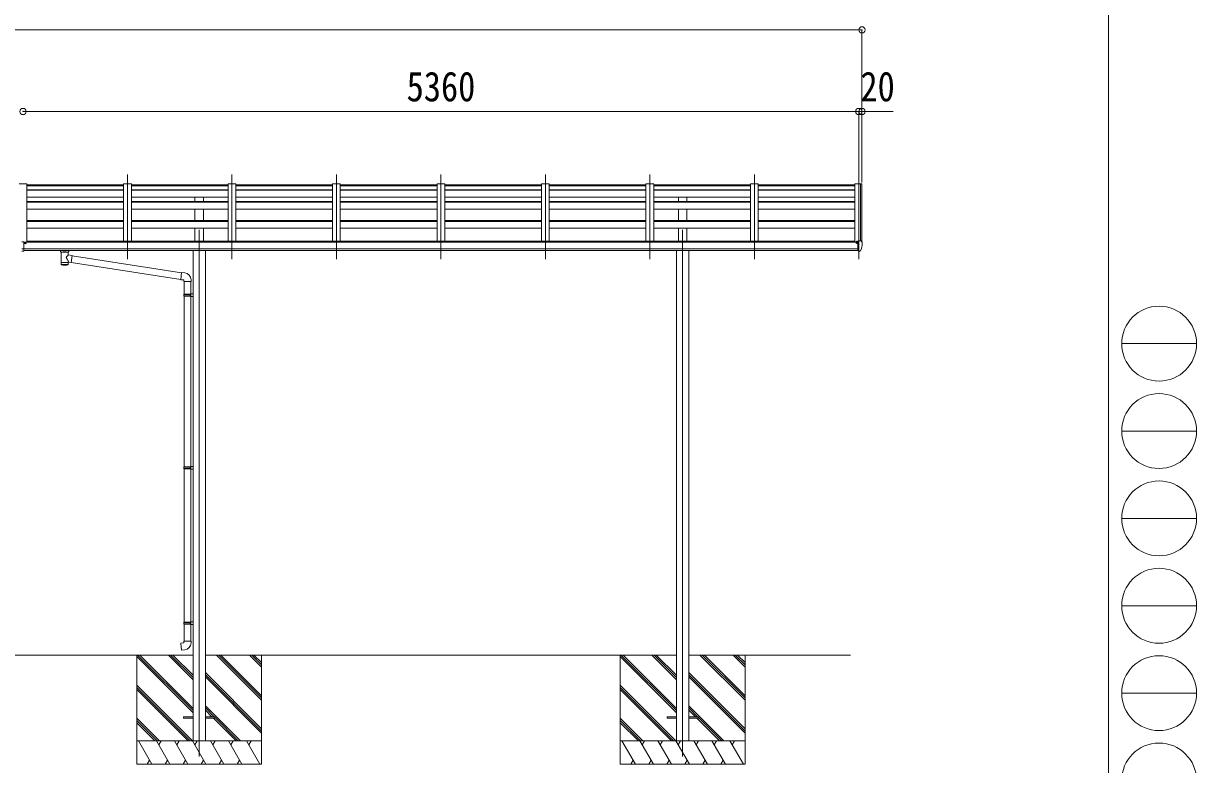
# Model space of a CAD drawing. Units: millimetres at full size, sheet at 1:40. Extents: x -11181 to 11305, y -7804 to 7716.
# Drawn here: x 3783 to 11305, y -4141 to 609 of the extents above; entities that cross this region are included whole.
import ezdxf
from ezdxf.enums import TextEntityAlignment as Align

# ---------------------------------------------------------------- set-up
doc = ezdxf.new("R2010")
doc.units = ezdxf.units.MM
doc.header["$LTSCALE"] = 40
doc.header["$PDMODE"] = 32
doc.header["$PDSIZE"] = 40
for name, color, linetype, lineweight in [('0-0_0', 7, 'Continuous', 9), ('0-1_本体', 4, 'Continuous', 9), ('0-2_部品', 7, 'Continuous', 9), ('0-4_TABLE1', 3, 'Continuous', 9), ('0-8_PARTS2', 2, 'Continuous', 9), ('0-A_寸法', 6, 'Continuous', 9), ('F-0_240', 7, 'Continuous', 9)]:
    doc.layers.add(name, color=color, linetype=linetype, lineweight=lineweight)
doc.styles.add('ＭＳ ゴシック', font='')
doc.styles.get('ＭＳ ゴシック').set_extended_font_data('MS Gothic')

msp = doc.modelspace()

# ---------------------------------------------------------------- linework, layer by layer
at = {"layer": '0-0_0'}
for p, q in [((4870.03, -3439.42), (2689.03, -3439.42)), ((4509.53, -3439.42), (4509.53, -4139.42)), ((4870.03, -3809.44), (4509.53, -3448.94)), ((4870.03, -3795.29), (4514.15, -3439.42)), ((4870.03, -3781.15), (4528.3, -3439.42)), ((4870.03, -3597.3), (4712.14, -3439.42)), ((4870.03, -3583.16), (4726.29, -3439.42)), ((4870.03, -3569.02), (4740.43, -3439.42)), ((7970.03, -3439.42), (4949.03, -3439.42)), ((5309.53, -3728.44), (5020.51, -3439.42)), ((5309.53, -3714.29), (5034.65, -3439.42)), ((5309.53, -3700.15), (5048.8, -3439.42)), ((5309.53, -3516.31), (5232.64, -3439.42)), ((5309.53, -3502.16), (5246.79, -3439.42)), ((5309.53, -3488.02), (5260.93, -3439.42)), ((5309.53, -3439.42), (5309.53, -4139.42)), ((7609.53, -3439.42), (7609.53, -4139.42)), ((7970.03, -3809.44), (7609.53, -3448.94)), ((7970.03, -3795.29), (7614.15, -3439.42)), ((7970.03, -3781.15), (7628.3, -3439.42)), ((7970.03, -3597.3), (7812.14, -3439.42)), ((7970.03, -3583.16), (7826.29, -3439.42)), ((7970.03, -3569.02), (7840.43, -3439.42)), ((9085.53, -3439.42), (8049.03, -3439.42)), ((8409.53, -3728.44), (8120.51, -3439.42)), ((8409.53, -3714.29), (8134.65, -3439.42)), ((8409.53, -3700.15), (8148.8, -3439.42)), ((8409.53, -3516.31), (8332.64, -3439.42)), ((8409.53, -3502.16), (8346.79, -3439.42)), ((8409.53, -3488.02), (8360.93, -3439.42)), ((8409.53, -3439.42), (8409.53, -4139.42)), ((5309.53, -3912.28), (4949.03, -3551.79)), ((5309.53, -3926.43), (4949.03, -3565.93)), ((5309.53, -3940.57), (4949.03, -3580.07)), ((8409.53, -3912.28), (8049.03, -3551.79)), ((8409.53, -3926.43), (8049.03, -3565.93)), ((8409.53, -3940.57), (8049.03, -3580.07)), ((4866.17, -3989.42), (4509.53, -3632.79)), ((4852.03, -3989.42), (4509.53, -3646.93)), ((4837.88, -3989.42), (4509.53, -3661.07)), ((7966.17, -3989.42), (7609.53, -3632.79)), ((7952.03, -3989.42), (7609.53, -3646.93)), ((7937.88, -3989.42), (7609.53, -3661.07)), ((5174.54, -3989.42), (4949.03, -3763.92)), ((5005.88, -3834.91), (4949.03, -3778.06)), ((4991.74, -3834.91), (4949.03, -3792.2)), ((8274.54, -3989.42), (8049.03, -3763.92)), ((8105.88, -3834.91), (8049.03, -3778.06)), ((8091.74, -3834.91), (8049.03, -3792.2)), ((4654.04, -3989.42), (4509.53, -3844.92)), ((4639.89, -3989.42), (4509.53, -3859.06)), ((4625.75, -3989.42), (4509.53, -3873.2)), ((5146.25, -3989.42), (5000.74, -3843.91)), ((5160.39, -3989.42), (5009.53, -3838.56)), ((7754.04, -3989.42), (7609.53, -3844.92)), ((7739.89, -3989.42), (7609.53, -3859.06)), ((7725.75, -3989.42), (7609.53, -3873.2)), ((8246.25, -3989.42), (8100.74, -3843.91)), ((8260.39, -3989.42), (8109.53, -3838.56)), ((4509.53, -3989.42), (5309.53, -3989.42)), ((4606.42, -4139.42), (4519.81, -3989.42)), ((4721.89, -4139.42), (4635.28, -3989.42)), ((4665.28, -3989.42), (4650.28, -4015.41)), ((4837.36, -4139.42), (4750.75, -3989.42)), ((4765.75, -4015.41), (4780.76, -3989.42)), ((4952.83, -4139.42), (4866.22, -3989.42)), ((4881.23, -4015.41), (4896.23, -3989.42)), ((5068.3, -4139.42), (4981.69, -3989.42)), ((4996.7, -4015.41), (5011.7, -3989.42)), ((5183.77, -4139.42), (5097.16, -3989.42)), ((5112.17, -4015.41), (5127.17, -3989.42)), ((5299.24, -4139.42), (5212.63, -3989.42)), ((5227.64, -4015.41), (5242.64, -3989.42)), ((7609.53, -3989.42), (8409.53, -3989.42)), ((7706.42, -4139.42), (7619.81, -3989.42)), ((7821.89, -4139.42), (7735.28, -3989.42)), ((7765.28, -3989.42), (7750.28, -4015.41)), ((7937.36, -4139.42), (7850.75, -3989.42)), ((7865.75, -4015.41), (7880.76, -3989.42)), ((8052.83, -4139.42), (7966.22, -3989.42)), ((7981.23, -4015.41), (7996.23, -3989.42)), ((8168.3, -4139.42), (8081.69, -3989.42)), ((8096.7, -4015.41), (8111.7, -3989.42)), ((8283.77, -4139.42), (8197.16, -3989.42)), ((8212.17, -4015.41), (8227.17, -3989.42)), ((8399.24, -4139.42), (8312.63, -3989.42)), ((8327.64, -4015.41), (8342.64, -3989.42)), ((4591.42, -4113.45), (4576.42, -4139.42)), ((4706.89, -4113.45), (4691.89, -4139.42)), ((4822.36, -4113.45), (4807.36, -4139.42)), ((4937.83, -4113.44), (4922.83, -4139.42)), ((5053.3, -4113.44), (5038.3, -4139.42)), ((5168.77, -4113.45), (5153.77, -4139.42)), ((7691.42, -4113.45), (7676.42, -4139.42)), ((7806.89, -4113.45), (7791.89, -4139.42)), ((7922.36, -4113.45), (7907.36, -4139.42)), ((8037.83, -4113.44), (8022.83, -4139.42)), ((8153.3, -4113.44), (8138.3, -4139.42)), ((8268.77, -4113.45), (8253.77, -4139.42)), ((5309.53, -4139.42), (4509.53, -4139.42)), ((8409.53, -4139.42), (7609.53, -4139.42))]:
    msp.add_line(p, q, dxfattribs=at)
at = {"layer": '0-1_本体'}
for p, q in [((3754.53, -418.75), (3804.53, -418.75)), ((3804.53, -418.75), (3804.53, -793.47)), ((3804.53, -424.84), (4424.53, -424.84)), ((3804.53, -431.91), (4424.53, -431.91)), ((4424.53, -419.35), (4424.53, -786.94)), ((4424.53, -419.35), (4474.53, -419.35)), ((4474.53, -419.35), (4474.53, -786.94)), ((4474.53, -424.84), (5094.53, -424.84)), ((4474.53, -431.91), (5094.53, -431.91)), ((5094.53, -419.35), (5094.53, -786.94)), ((5094.53, -419.35), (5144.53, -419.35)), ((5144.53, -419.35), (5144.53, -786.94)), ((5144.53, -424.84), (5764.53, -424.84)), ((5144.53, -431.91), (5764.53, -431.91)), ((5764.53, -419.35), (5764.53, -786.94)), ((5764.53, -419.35), (5814.53, -419.35)), ((5814.53, -419.35), (5814.53, -786.94)), ((5814.53, -424.84), (6434.53, -424.84)), ((5814.53, -431.91), (6434.53, -431.91)), ((6434.53, -419.35), (6434.53, -786.94)), ((6434.53, -419.35), (6484.53, -419.35)), ((6484.53, -419.35), (6484.53, -786.94)), ((6484.53, -424.84), (7104.53, -424.84)), ((6484.53, -431.91), (7104.53, -431.91)), ((7104.53, -419.35), (7104.53, -786.94)), ((7104.53, -419.35), (7154.53, -419.35)), ((7154.53, -419.35), (7154.53, -786.94)), ((7154.53, -424.84), (7774.53, -424.84)), ((7154.53, -431.91), (7774.53, -431.91)), ((7774.53, -419.35), (7774.53, -786.94)), ((7774.53, -419.35), (7824.53, -419.35)), ((7824.53, -419.35), (7824.53, -786.94)), ((7824.53, -424.84), (8444.53, -424.84)), ((7824.53, -431.91), (8444.53, -431.91)), ((8444.53, -419.35), (8444.53, -786.94)), ((8444.53, -419.35), (8494.53, -419.35)), ((8494.53, -419.35), (8494.53, -786.94)), ((8494.53, -424.84), (9114.53, -424.84)), ((8494.53, -431.91), (9114.53, -431.91)), ((9114.53, -418.75), (9114.53, -793.47)), ((9150.45, -418.95), (9149.83, -420.57)), ((9150.53, -418.84), (9150.53, -783.66)), ((9158.58, -419.17), (9150.74, -418.76)), ((9159.52, -420.06), (9159.53, -790.21)), ((3804.53, -458.04), (4424.53, -458.04)), ((3804.53, -460.6), (4424.53, -460.6)), ((3804.53, -505.34), (4424.53, -505.34)), ((4474.53, -458.04), (5094.53, -458.04)), ((4474.53, -460.6), (5094.53, -460.6)), ((4474.53, -505.34), (5094.53, -505.34)), ((4882.03, -532.17), (4882.03, -505.18)), ((4937.03, -532.17), (4937.03, -505.18)), ((5144.53, -458.04), (5764.53, -458.04)), ((5144.53, -460.6), (5764.53, -460.6)), ((5144.53, -505.34), (5764.53, -505.34)), ((5814.53, -458.04), (6434.53, -458.04)), ((5814.53, -460.6), (6434.53, -460.6)), ((5814.53, -505.34), (6434.53, -505.34)), ((6484.53, -458.04), (7104.53, -458.04)), ((6484.53, -460.6), (7104.53, -460.6)), ((6484.53, -505.34), (7104.53, -505.34)), ((7154.53, -458.04), (7774.53, -458.04)), ((7154.53, -460.6), (7774.53, -460.6)), ((7154.53, -505.34), (7774.53, -505.34)), ((7824.53, -458.04), (8444.53, -458.04)), ((7824.53, -460.6), (8444.53, -460.6)), ((7824.53, -505.34), (8444.53, -505.34)), ((7982.03, -532.17), (7982.03, -505.18)), ((8037.03, -532.17), (8037.03, -505.18)), ((8494.53, -458.04), (9114.53, -458.04)), ((8494.53, -460.6), (9114.53, -460.6)), ((8494.53, -505.34), (9114.53, -505.34)), ((3804.53, -532.31), (4424.53, -532.31)), ((3804.53, -537.26), (4424.53, -537.26)), ((3804.53, -581.45), (4424.53, -581.45)), ((4474.53, -532.31), (5094.53, -532.31)), ((4474.53, -537.26), (5094.53, -537.26)), ((4474.53, -581.45), (5094.53, -581.45)), ((4882.03, -653.08), (4882.03, -581.3)), ((4937.03, -653.08), (4937.03, -581.3)), ((5144.53, -532.31), (5764.53, -532.31)), ((5144.53, -537.26), (5764.53, -537.26)), ((5144.53, -581.45), (5764.53, -581.45)), ((5814.53, -532.31), (6434.53, -532.31)), ((5814.53, -537.26), (6434.53, -537.26)), ((5814.53, -581.45), (6434.53, -581.45)), ((6484.53, -532.31), (7104.53, -532.31)), ((6484.53, -537.26), (7104.53, -537.26)), ((6484.53, -581.45), (7104.53, -581.45)), ((7154.53, -532.31), (7774.53, -532.31)), ((7154.53, -537.26), (7774.53, -537.26)), ((7154.53, -581.45), (7774.53, -581.45)), ((7824.53, -532.31), (8444.53, -532.31)), ((7824.53, -537.26), (8444.53, -537.26)), ((7824.53, -581.45), (8444.53, -581.45)), ((7982.03, -653.08), (7982.03, -581.3)), ((8037.03, -653.08), (8037.03, -581.3)), ((8494.53, -532.31), (9114.53, -532.31)), ((8494.53, -537.26), (9114.53, -537.26)), ((8494.53, -581.45), (9114.53, -581.45)), ((3804.53, -653.25), (4424.53, -653.25)), ((3804.53, -660.05), (4424.53, -660.05)), ((4474.53, -653.25), (5094.53, -653.25)), ((4474.53, -660.05), (5094.53, -660.05)), ((5144.53, -653.25), (5764.53, -653.25)), ((5144.53, -660.05), (5764.53, -660.05)), ((5814.53, -653.25), (6434.53, -653.25)), ((5814.53, -660.05), (6434.53, -660.05)), ((6484.53, -653.25), (7104.53, -653.25)), ((6484.53, -660.05), (7104.53, -660.05)), ((7154.53, -653.25), (7774.53, -653.25)), ((7154.53, -660.05), (7774.53, -660.05)), ((7824.53, -653.25), (8444.53, -653.25)), ((7824.53, -660.05), (8444.53, -660.05)), ((8494.53, -653.25), (9114.53, -653.25)), ((8494.53, -660.05), (9114.53, -660.05)), ((3804.53, -703.6), (4424.53, -703.6)), ((4474.53, -703.6), (5094.53, -703.6)), ((4882.03, -786.97), (4882.03, -703.43)), ((4937.03, -786.97), (4937.03, -703.43)), ((5144.53, -703.6), (5764.53, -703.6)), ((5814.53, -703.6), (6434.53, -703.6)), ((6484.53, -703.6), (7104.53, -703.6)), ((7154.53, -703.6), (7774.53, -703.6)), ((7824.53, -703.6), (8444.53, -703.6)), ((7982.03, -786.97), (7982.03, -703.43)), ((8037.03, -786.97), (8037.03, -703.43)), ((8494.53, -703.6), (9114.53, -703.6)), ((3786.03, -793.47), (9133.03, -793.47)), ((3809.53, -786.94), (9109.53, -786.94)), ((3809.53, -793.47), (3809.53, -786.94)), ((9109.53, -793.47), (9109.53, -786.94)), ((9133.03, -834.87), (3786.03, -834.87)), ((3786.03, -846.72), (9133.03, -846.64)), ((4870.03, -847.04), (4870.03, -3989.44)), ((4949.03, -847.04), (4949.03, -3989.44)), ((7970.03, -847.04), (7970.03, -3989.44)), ((8049.03, -847.04), (8049.03, -3989.44))]:
    msp.add_line(p, q, dxfattribs=at)
msp.add_lwpolyline([(9149.83, -783.66), (9149.83, -418.75), (9114.53, -418.75)], dxfattribs=at)
msp.add_circle((9125.55, -798.38), 3, dxfattribs=at)
for centre, radius, start, end in [((9150.73, -419.06), 0.301, 87.13321, 158.93673), ((9158.53, -420.17), 1, 6.67014, 87)]:
    msp.add_arc(centre, radius, start, end, dxfattribs=at)
at = {"layer": '0-2_部品'}
for p, q in [((9123.03, -789.51), (9123.03, -793.47)), ((9138.03, -788.35), (9124.03, -788.41)), ((9127.53, -788.39), (9127.53, -786.5)), ((9128.03, -798.58), (9127.73, -798.58)), ((9128.55, -798.58), (9128.03, -798.58)), ((9128.35, -786.08), (9138.03, -785.36)), ((9133.03, -793.4), (9139.53, -793)), ((9138.03, -784.58), (9139.53, -784.58)), ((9138.03, -784.58), (9138.03, -790.75)), ((9139.53, -852.16), (9139.53, -783.66)), ((9154.62, -784.23), (9158.68, -790.04)), ((9161.53, -793.04), (9161.53, -793.66)), ((4020.02, -852.97), (4020.02, -846.86)), ((4024.12, -857.47), (4024.11, -937.76)), ((4069.92, -875.05), (4069.92, -857.46)), ((4095.15, -878.95), (4069.92, -875.04)), ((4074.02, -852.97), (4074.02, -846.86)), ((4095.15, -878.95), (4088.12, -924.21)), ((4795.95, -989.74), (4094.83, -880.97)), ((9133.03, -848.97), (9138.53, -848.97)), ((9139.03, -849.97), (9138.53, -848.97)), ((9139.53, -849.97), (9139.03, -849.97)), ((9141.03, -852.07), (9139.53, -852.16)), ((9141.03, -852.07), (9144.74, -851.85)), ((9147.15, -850.35), (9156.89, -834.97)), ((4069.94, -937.76), (4069.92, -921.14)), ((4069.92, -921.39), (4088.12, -924.21)), ((4792.28, -1031.67), (4088.39, -922.47)), ((4816.95, -989.67), (4796.11, -987.85)), ((4812.03, -1045.41), (4858.03, -1045.41)), ((4814.03, -1045.41), (4814.03, -1127.32)), ((4856.03, -1045.41), (4856.03, -1124.76)), ((4858.03, -1045.41), (4858.03, -1034.5)), ((4812.03, -1129.32), (4813.03, -1127.32)), ((4813.03, -1127.32), (4856.03, -1127.32)), ((4851.55, -1129.32), (4851.12, -1127.32)), ((4854.03, -1124.82), (4870.03, -1124.35)), ((4854.03, -1126.82), (4854.03, -1124.82)), ((4854.03, -1126.82), (4856.03, -1126.82)), ((4870.03, -1124.35), (4870.03, -1142.29)), ((4812.03, -1129.32), (4856.03, -1129.32)), ((4812.03, -1129.32), (4812.03, -1137.32)), ((4812.03, -1137.32), (4856.03, -1137.32)), ((4812.03, -1137.32), (4813.03, -1139.32)), ((4813.03, -1139.32), (4856.03, -1139.32)), ((4814.03, -1139.32), (4814.03, -2233.51)), ((4854.03, -1141.82), (4854.03, -1139.82)), ((4854.03, -1141.82), (4870.03, -1142.29)), ((4856.03, -1141.88), (4856.03, -2230.95)), ((4812.03, -2235.51), (4813.03, -2233.51)), ((4812.03, -2235.51), (4856.03, -2235.51)), ((4812.03, -2235.51), (4812.03, -2243.51)), ((4812.03, -2243.51), (4856.03, -2243.51)), ((4812.03, -2243.51), (4813.03, -2245.51)), ((4813.03, -2233.51), (4856.03, -2233.51)), ((4813.03, -2245.51), (4856.03, -2245.51)), ((4814.03, -2245.51), (4814.03, -3228.67)), ((4851.55, -2235.51), (4851.12, -2233.51)), ((4854.03, -2231.01), (4870.03, -2230.54)), ((4854.03, -2233.01), (4854.03, -2231.01)), ((4854.03, -2233.01), (4856.03, -2233.01)), ((4854.03, -2248.01), (4854.03, -2246.01)), ((4854.03, -2248.01), (4870.03, -2248.48)), ((4856.03, -2248.06), (4856.03, -3226.11)), ((4870.03, -2230.54), (4870.03, -2248.48)), ((4812.03, -3230.67), (4813.03, -3228.67)), ((4812.03, -3230.67), (4856.03, -3230.67)), ((4812.03, -3230.67), (4812.03, -3238.67)), ((4813.03, -3228.67), (4856.03, -3228.67)), ((4851.55, -3230.67), (4851.12, -3228.67)), ((4854.03, -3226.17), (4870.03, -3225.7)), ((4854.03, -3228.17), (4854.03, -3226.17)), ((4854.03, -3228.17), (4856.03, -3228.17)), ((4870.03, -3225.7), (4870.03, -3243.64)), ((4812.03, -3238.67), (4856.03, -3238.67)), ((4812.03, -3238.67), (4813.03, -3240.67)), ((4813.03, -3240.67), (4856.03, -3240.67)), ((4814.03, -3240.67), (4814.03, -3350.67)), ((4854.03, -3243.17), (4854.03, -3241.17)), ((4854.03, -3243.17), (4870.03, -3243.64)), ((4856.03, -3243.22), (4856.03, -3350.67)), ((4812.03, -3350.67), (4858.03, -3350.67)), ((4812.03, -3360.67), (4812.03, -3350.67)), ((4858.03, -3350.67), (4858.03, -3361.58))]:
    msp.add_line(p, q, dxfattribs=at)
at = {"layer": '0-2_部品', "color": 4}
for p, q in [((4870.03, -3834.91), (4809.53, -3834.91)), ((4809.53, -3834.91), (4809.53, -3843.91)), ((5009.53, -3834.91), (4949.03, -3834.91)), ((5009.53, -3834.91), (5009.53, -3843.91)), ((7970.03, -3834.91), (7909.53, -3834.91)), ((7909.53, -3834.91), (7909.53, -3843.91)), ((8109.53, -3834.91), (8049.03, -3834.91)), ((8109.53, -3834.91), (8109.53, -3843.91)), ((4870.03, -3843.91), (4809.53, -3843.91)), ((5009.53, -3843.91), (4949.03, -3843.91)), ((7970.03, -3843.91), (7909.53, -3843.91)), ((8109.53, -3843.91), (8049.03, -3843.91))]:
    msp.add_line(p, q, dxfattribs=at)
at = {"layer": '0-2_部品'}
for points in [[(9123.03, -796.96), (9123.03, -798.58), (9122.55, -798.58)], [(9127.73, -797.39), (9127.73, -798.58), (9123.03, -798.58)], [(9128.35, -786.08), (9128.18, -786.1), (9128.03, -786.13), (9127.88, -786.17), (9127.76, -786.22), (9127.66, -786.28), (9127.59, -786.35), (9127.54, -786.42), (9127.53, -786.5)], [(9133.03, -848.97), (9133.03, -790.75), (9138.03, -790.75)], [(9139.53, -783.66), (9151.53, -783.66), (9153.86, -783.81)], [(4020.06, -853.03), (4020.04, -852.67), (4020.29, -851.72), (4020.81, -850.83), (4021.61, -849.99), (4022.72, -849.2), (4024.12, -848.47)], [(4020.06, -852.92), (4020.04, -853.27), (4020.29, -854.23), (4020.81, -855.11), (4021.61, -855.95), (4022.72, -856.75), (4024.12, -857.47)], [(4069.92, -848.48), (4070.16, -848.58), (4071.51, -849.31), (4072.63, -850.16), (4073.38, -851.03), (4073.84, -851.92), (4074.01, -852.81)], [(4069.92, -857.46), (4070.16, -857.37), (4071.51, -856.63), (4072.63, -855.78), (4073.38, -854.92), (4073.84, -854.02), (4074.01, -853.13)], [(9139.53, -838.27), (9136.36, -837.87), (9133.03, -837.44)], [(4796.11, -987.85), (4792.1, -1033.67), (4812.03, -1035.41), (4812.03, -1045.41)], [(4854.03, -1139.82), (4856.03, -1139.82), (4856.03, -1126.82)], [(4851.55, -1129.32), (4851.55, -1137.32), (4851.12, -1139.32)], [(4851.55, -2235.51), (4851.55, -2243.51), (4851.12, -2245.51)], [(4854.03, -2246.01), (4856.03, -2246.01), (4856.03, -2233.01)], [(4851.55, -3230.67), (4851.55, -3238.67), (4851.12, -3240.67)], [(4854.03, -3241.17), (4856.03, -3241.17), (4856.03, -3228.17)], [(4816.95, -3406.41), (4796.11, -3408.23), (4792.1, -3362.41), (4812.03, -3360.67)]]:
    msp.add_lwpolyline(points, dxfattribs=at)
for centre, radius, start, end in [((9125.53, -798.58), 2.5, 28.35764, 180), ((9125.53, -798.58), 2.5, 0, 28.35764), ((9153.8, -784.81), 1, 35, 86.5), ((8969.03, -793.66), 192.49, 347.8767, 359.9992), ((9158.53, -793.04), 3, 0, 87), ((4037.09, -898.19), 51.38, 92.46126, 104.61963), ((4056.98, -898.19), 51.38, 75.38037, 87.53874), ((9144.55, -848.85), 3, 273.5, 330), ((9154.3, -833.47), 3, 330, 348.16652), ((4813.03, -1034.5), 45, 0, 85), ((4813.03, -3361.58), 45, 275, 0)]:
    msp.add_arc(centre, radius, start, end, dxfattribs=at)
for centre, major_axis, ratio, start_param, end_param in [((9124.03, -789.51), (0.02, 1.1), 0.906239, 0.0206394, 1.5914357), ((4047.02, -858.67), (-22.91, -0.42), 0.072511, 4.711586, 6.2823824), ((4047.05, -857.03), (-22.91, -0.42), 0.072511, 4.711586, 6.2823824), ((4047, -857.04), (22.92, -0.42), 0.07247, 0.0008089, 1.5716053), ((4047, -858.67), (22.92, -0.42), 0.07247, 0.0008089, 1.5716053), ((4047.02, -894.6), (-22.81, 26.62), 0.234429, 3.1563334, 4.5976381), ((4049.58, -897.24), (20.32, 22.25), 0.045535, 4.9756507, 6.2441899), ((4058.02, -852.97), (16, 0), 0.361356, 0, 0.0194874), ((4058.02, -852.97), (16, 0), 0.361356, 6.2636979, 6.2831853), ((4047.02, -937.76), (22.92, 0), 0.101955, 6.2829723, 9.4248207), ((4047.02, -937.76), (22.92, 0), 0.101955, 3.1415499, 6.2833984), ((4047.02, -925.32), (22.91, 0), 0.122865, 6.2831853, 9.424778)]:
    msp.add_ellipse(centre, major_axis=major_axis, ratio=ratio, start_param=start_param, end_param=end_param, dxfattribs=at)
at = {"layer": '0-4_TABLE1'}
for p, q in [((3792, -799.58), (3791, -799.58)), ((3793, -798.82), (3793, -800.48)), ((3793, -799.72), (3794, -799.72)), ((3794, -800.48), (3794, -798.82)), ((3773.03, -836.84), (3786.03, -836.84))]:
    msp.add_line(p, q, dxfattribs=at)
for points in [[(3773.03, -791.15), (3786.03, -791.15), (3786.03, -850.01), (3773.03, -850.01)], [(3791, -799.58), (3791, -798.68), (3792, -798.68)], [(3793, -797.78), (3793, -796.88), (3794, -796.88), (3794, -797.78)], [(3794, -800.48), (3794, -801.38), (3793, -801.38), (3793, -800.48)], [(3795, -798.68), (3796, -798.68), (3796, -799.58), (3795, -799.58)]]:
    msp.add_lwpolyline(points, dxfattribs=at)
msp.add_ellipse((3793.5, -798.83), major_axis=(-5.9, 0), ratio=0.9, dxfattribs=at)
for centre, major_axis, start_param, end_param in [((3793.5, -799.13), (-5.9, 0), 3.1415927, 6.2831853), ((3792, -797.78), (-1, 0), 1.5707963, 3.1415927), ((3792, -800.48), (1, 0), 6.2831853, 7.8539816), ((3792, -798.82), (1, 0), 6.2831853, 6.9023328), ((3795, -797.78), (1, 0), 3.1415927, 4.712389), ((3795, -798.82), (-1, 0), 5.6640378, 6.2831853), ((3795, -800.48), (-1, 0), 4.712389, 6.2831853)]:
    msp.add_ellipse(centre, major_axis=major_axis, ratio=0.9, start_param=start_param, end_param=end_param, dxfattribs=at)
at = {"layer": '0-8_PARTS2'}
for p, q in [((4449.53, -902.97), (4449.53, -359.13)), ((5119.53, -902.97), (5119.53, -359.13)), ((5789.53, -902.97), (5789.53, -359.13)), ((6459.53, -902.97), (6459.53, -359.13)), ((7129.53, -902.97), (7129.53, -359.13)), ((7799.53, -902.97), (7799.53, -359.13)), ((8469.53, -902.97), (8469.53, -359.13)), ((9139.53, -383.69), (9139.53, -902.97)), ((4909.53, -714.19), (4909.53, -4089.42)), ((8009.53, -714.19), (8009.53, -4089.42))]:
    msp.add_line(p, q, dxfattribs=at)
at = {"layer": '0-A_寸法'}
for p, q in [((-1600.47, 567.58), (9159.52, 567.58)), ((9159.52, 567.58), (9159.52, 44.47)), ((3779.53, 44.47), (9139.53, 44.47)), ((9139.53, 44.47), (9139.53, -411.1)), ((9139.53, 44.47), (9159.52, 44.47)), ((9159.52, 44.47), (9159.52, -411.1)), ((9159.52, 44.47), (9359.52, 44.47))]:
    msp.add_line(p, q, dxfattribs=at)
for p in [(9159.52, 567.58), (3779.53, 44.47), (9139.53, 44.47), (9159.52, 44.47)]:
    msp.add_point(p, dxfattribs=at)
at = {"layer": 'F-0_240', "color": 5}
msp.add_line((10739.39, 7716.46), (10739.39, -7803.54), dxfattribs=at)
at = {"layer": 'F-0_240', "color": 4}
for p, q in [((10824.88, -1443.54), (11304.88, -1443.54)), ((10824.88, -2003.54), (11304.88, -2003.54)), ((10824.88, -2563.54), (11304.88, -2563.54)), ((10824.88, -3123.54), (11304.88, -3123.54)), ((10824.88, -3683.54), (11304.88, -3683.54))]:
    msp.add_line(p, q, dxfattribs=at)
for centre in [(11064.88, -1443.54), (11064.88, -2003.54), (11064.88, -2563.54), (11064.88, -3123.54), (11064.88, -3683.54), (11064.88, -4243.54)]:
    msp.add_circle(centre, 240, dxfattribs=at)

# ---------------------------------------------------------------- texts
at = {"layer": '0-A_寸法', "color": 7, "style": 'ＭＳ ゴシック', "width": 0.85}
for s, p in [('5360', (6239.53, 52.47)), ('20', (9149.52, 52.47))]:
    msp.add_text(s, height=190.6, dxfattribs=at).set_placement(p, align=Align.BOTTOM_LEFT)

doc.saveas('drawing.dxf')
